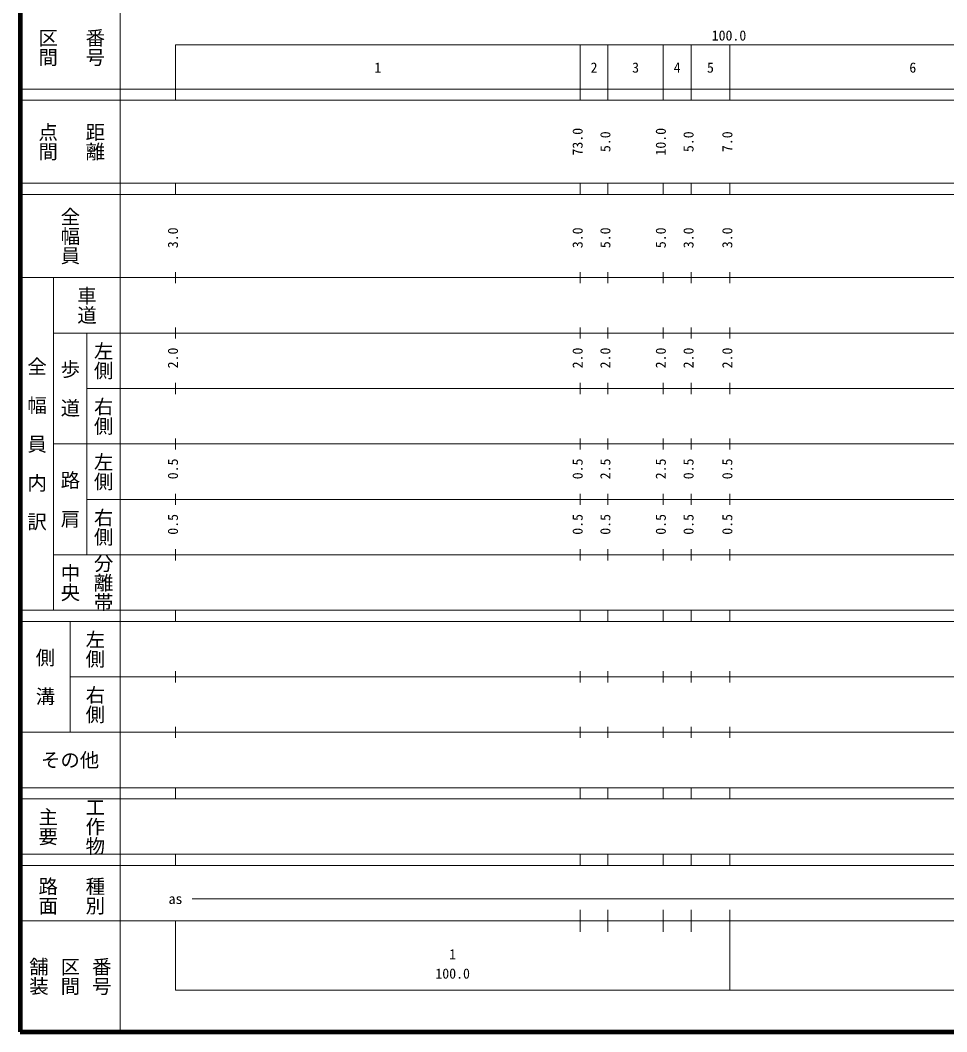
# Model space of a CAD drawing. Units: millimetres on the paper, enlarged 1000 times. Extents: x 40000 to 680000, y 20000 to 380000.
# Drawn here: x 40000 to 207129, y 20000 to 202409 of the extents above; entities that cross this region are included whole.
import ezdxf
from ezdxf.enums import TextEntityAlignment as Align

# ---------------------------------------------------------------- set-up
doc = ezdxf.new("R2010")
doc.units = ezdxf.units.MM
doc.header["$LTSCALE"] = 1000
doc.layers.add('M-TTL', color=2, linetype='Continuous', lineweight=140)
doc.layers.add('M-TTL-BAND', color=7, linetype='Continuous', lineweight=13)
doc.styles.add('@ＭＳ ゴシック', font='')
doc.styles.add('ＭＳ ゴシック', font='')
doc.styles.get('@ＭＳ ゴシック').set_extended_font_data('@MS Gothic')
doc.styles.get('ＭＳ ゴシック').set_extended_font_data('MS Gothic')

msp = doc.modelspace()

# ---------------------------------------------------------------- linework, layer by layer
at = {"layer": 'M-TTL'}
for p, q in [((40000, 380000), (40000, 20000)), ((40000, 20000), (680000, 20000))]:
    msp.add_line(p, q, dxfattribs=at)
at = {"layer": 'M-TTL-BAND'}
for p, q in [((58000, 370000), (58000, 20000)), ((68000, 198000), (579000, 198000)), ((68000, 198000), (68000, 188000)), ((141000, 188000), (141000, 198000)), ((146000, 188000), (146000, 198000)), ((156000, 188000), (156000, 198000)), ((161000, 188000), (161000, 198000)), ((168000, 188000), (168000, 198000)), ((40000, 190000), (579000, 190000)), ((40000, 188000), (579000, 188000)), ((40000, 173000), (579000, 173000)), ((68000, 171000), (68000, 173000)), ((141000, 171000), (141000, 173000)), ((146000, 171000), (146000, 173000)), ((156000, 171000), (156000, 173000)), ((161000, 171000), (161000, 173000)), ((168000, 171000), (168000, 173000)), ((40000, 171000), (579000, 171000)), ((68000, 155000), (68000, 157000)), ((141000, 155000), (141000, 157000)), ((146000, 155000), (146000, 157000)), ((156000, 155000), (156000, 157000)), ((161000, 155000), (161000, 157000)), ((168000, 155000), (168000, 157000)), ((40000, 156000), (579000, 156000)), ((46000, 96000), (46000, 156000)), ((46000, 146000), (579000, 146000)), ((52000, 146000), (52000, 106000)), ((68000, 145000), (68000, 147000)), ((141000, 145000), (141000, 147000)), ((146000, 145000), (146000, 147000)), ((156000, 145000), (156000, 147000)), ((161000, 145000), (161000, 147000)), ((168000, 145000), (168000, 147000)), ((68000, 135000), (68000, 137000)), ((141000, 135000), (141000, 137000)), ((146000, 135000), (146000, 137000)), ((156000, 135000), (156000, 137000)), ((161000, 135000), (161000, 137000)), ((168000, 135000), (168000, 137000)), ((52000, 136000), (579000, 136000)), ((46000, 126000), (579000, 126000)), ((68000, 125000), (68000, 127000)), ((141000, 125000), (141000, 127000)), ((146000, 125000), (146000, 127000)), ((156000, 125000), (156000, 127000)), ((161000, 125000), (161000, 127000)), ((168000, 125000), (168000, 127000)), ((68000, 115000), (68000, 117000)), ((141000, 115000), (141000, 117000)), ((146000, 115000), (146000, 117000)), ((156000, 115000), (156000, 117000)), ((161000, 115000), (161000, 117000)), ((168000, 115000), (168000, 117000)), ((52000, 116000), (579000, 116000)), ((46000, 106000), (579000, 106000)), ((68000, 105000), (68000, 107000)), ((141000, 105000), (141000, 107000)), ((146000, 105000), (146000, 107000)), ((156000, 105000), (156000, 107000)), ((161000, 105000), (161000, 107000)), ((168000, 105000), (168000, 107000)), ((40000, 96000), (579000, 96000)), ((68000, 94000), (68000, 96000)), ((141000, 94000), (141000, 96000)), ((146000, 94000), (146000, 96000)), ((156000, 94000), (156000, 96000)), ((161000, 94000), (161000, 96000)), ((168000, 94000), (168000, 96000)), ((40000, 94000), (579000, 94000)), ((49000, 94000), (49000, 74000)), ((49000, 84000), (579000, 84000)), ((68000, 83000), (68000, 85000)), ((141000, 83000), (141000, 85000)), ((146000, 83000), (146000, 85000)), ((156000, 83000), (156000, 85000)), ((161000, 83000), (161000, 85000)), ((168000, 83000), (168000, 85000)), ((68000, 73000), (68000, 75000)), ((141000, 73000), (141000, 75000)), ((146000, 73000), (146000, 75000)), ((156000, 73000), (156000, 75000)), ((161000, 73000), (161000, 75000)), ((168000, 73000), (168000, 75000)), ((40000, 74000), (579000, 74000)), ((40000, 64000), (579000, 64000)), ((68000, 62000), (68000, 64000)), ((141000, 62000), (141000, 64000)), ((146000, 62000), (146000, 64000)), ((156000, 62000), (156000, 64000)), ((161000, 62000), (161000, 64000)), ((168000, 62000), (168000, 64000)), ((40000, 62000), (579000, 62000)), ((40000, 52000), (579000, 52000)), ((68000, 50000), (68000, 52000)), ((141000, 50000), (141000, 52000)), ((146000, 50000), (146000, 52000)), ((156000, 50000), (156000, 52000)), ((161000, 50000), (161000, 52000)), ((168000, 50000), (168000, 52000)), ((40000, 50000), (579000, 50000)), ((71000, 44000), (473000, 44000)), ((141000, 38000), (141000, 42000)), ((146000, 38000), (146000, 42000)), ((156000, 38000), (156000, 42000)), ((161000, 38000), (161000, 42000)), ((168000, 27500), (168000, 42000)), ((40000, 40000), (579000, 40000)), ((68000, 40000), (68000, 27500)), ((68000, 27500), (579000, 27500))]:
    msp.add_line(p, q, dxfattribs=at)

# ---------------------------------------------------------------- texts
at = {"layer": 'M-TTL-BAND', "style": '@ＭＳ ゴシック'}
for s, p in [('番号', (53500, 197500)), ('区間', (45000, 197500)), ('点間', (45000, 180500)), ('距離', (53500, 180500)), ('全幅員', (49000, 163500)), ('車道', (52000, 151000)), ('左側', (55000, 141000)), ('全\u3000幅\u3000員\u3000内\u3000訳', (43000, 126000)), ('歩\u3000道', (49000, 136000)), ('右側', (55000, 131000)), ('左側', (55000, 121000)), ('路\u3000肩', (49000, 116000)), ('右側', (55000, 111000)), ('分離帯', (55000, 101000)), ('中央', (49000, 101000)), ('左側', (53500, 89000)), ('側\u3000溝', (44500, 84000)), ('右側', (53500, 79000)), ('主要', (45000, 57000)), ('工作物', (53500, 57000)), ('路面', (45000, 44500)), ('種別', (53500, 44500)), ('舗装', (43333, 30000)), ('区間', (49000, 30000)), ('番号', (54667, 30000))]:
    msp.add_text(s, height=2566, rotation=270, dxfattribs=at).set_placement(p, align=Align.MIDDLE_CENTER)
at = {"layer": 'M-TTL-BAND', "style": 'ＭＳ ゴシック'}
for s, p in [('100.0', (167844, 198195)), ('1', (104500, 192405)), ('2', (143500, 192405)), ('3', (151000, 192405)), ('4', (158500, 192405)), ('5', (164500, 192405)), ('6', (201000, 192405)), ('as', (68000, 42500)), ('1', (118000, 32523)), ('100.0', (118000, 29033))]:
    msp.add_text(s, height=1833, dxfattribs=at).set_placement(p, align=Align.BOTTOM_CENTER)
for s, p in [('73.0', (142000, 180500)), ('10.0', (157000, 180500)), ('5.0', (147000, 180500)), ('5.0', (162000, 180500)), ('7.0', (169000, 180500)), ('3.0', (69000, 163174)), ('3.0', (142000, 163174)), ('5.0', (147000, 163174)), ('5.0', (157000, 163174)), ('3.0', (162000, 163174)), ('3.0', (169000, 163174)), ('2.0', (69000, 141500)), ('2.0', (142000, 141500)), ('2.0', (147000, 141500)), ('2.0', (157000, 141500)), ('2.0', (162000, 141500)), ('2.0', (169000, 141500)), ('0.5', (69000, 121500)), ('0.5', (142000, 121500)), ('2.5', (147000, 121500)), ('2.5', (157000, 121500)), ('0.5', (162000, 121500)), ('0.5', (169000, 121500)), ('0.5', (69000, 111500)), ('0.5', (142000, 111500)), ('0.5', (147000, 111500)), ('0.5', (157000, 111500)), ('0.5', (162000, 111500)), ('0.5', (169000, 111500))]:
    msp.add_text(s, height=1833, rotation=90, dxfattribs=at).set_placement(p, align=Align.BOTTOM_CENTER)
msp.add_text('その他', height=2566, dxfattribs=at).set_placement((49000, 69000), align=Align.MIDDLE_CENTER)

doc.saveas('drawing.dxf')
